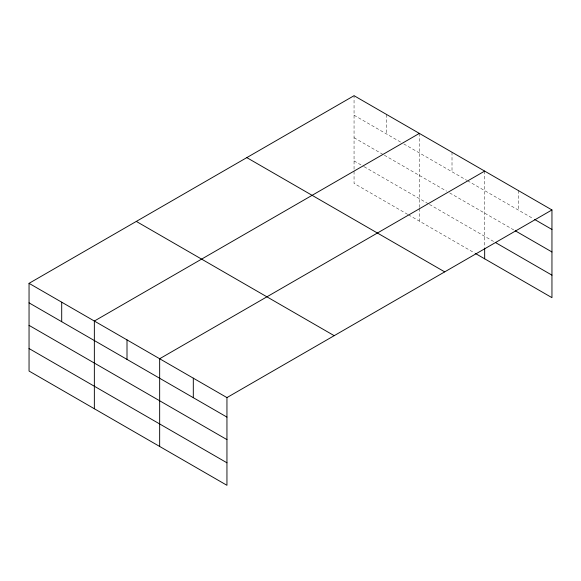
<?xml version="1.0" encoding="UTF-8"?>
<svg xmlns="http://www.w3.org/2000/svg" width="581" height="581" viewBox="0 0 581 581"><rect width="100%" height="100%" fill="white"/><g stroke="black" fill="none" stroke-linecap="round" stroke-linejoin="round"><path stroke-width="0.44" stroke-dasharray="2.9 2.18" d="M407.702 214.382L354.054 183.407L354.054 95.698M354.054 115.212L400.701 142.149M403.81 143.943L466.783 180.299M467.56 180.749L533.176 218.63M354.054 137.719L383.598 154.778M384.375 155.221L446.571 191.134M449.679 192.928L514.396 230.294M354.054 160.901L363.386 166.289M364.164 166.74L428.691 203.996M429.468 204.439L494.053 241.732M408.479 214.825L474.561 252.982M518.31 190.532L518.31 210.046M484.663 171.104L484.663 247.114M452.011 152.251L452.011 171.773M419.359 133.405L419.359 207.606M419.359 208.506L419.359 221.114M386.706 114.551L386.706 134.066"/><path stroke-width="0.87" d="M551.95 209.952L354.054 95.698L29.05 283.339L29.05 371.048L226.946 485.302L226.946 397.593L551.95 209.952L551.95 297.661L475.338 253.432M419.359 133.405L94.354 321.039L94.354 408.748M484.663 171.104L159.659 358.746L159.659 446.455M534.738 219.531L551.95 229.466M515.18 230.744L551.95 251.972M495.622 242.633L551.95 275.154M246.802 157.618L444.697 271.872M136.303 221.419L334.198 335.673M29.05 283.339L226.946 397.593M29.05 302.854L226.946 417.107M29.05 325.36L226.946 439.614M29.05 348.542L226.946 462.796M484.663 248.014L484.663 258.814M193.306 378.166L193.306 397.687M127.007 339.892L127.007 359.414M61.702 302.193L61.702 321.707"/></g></svg>
